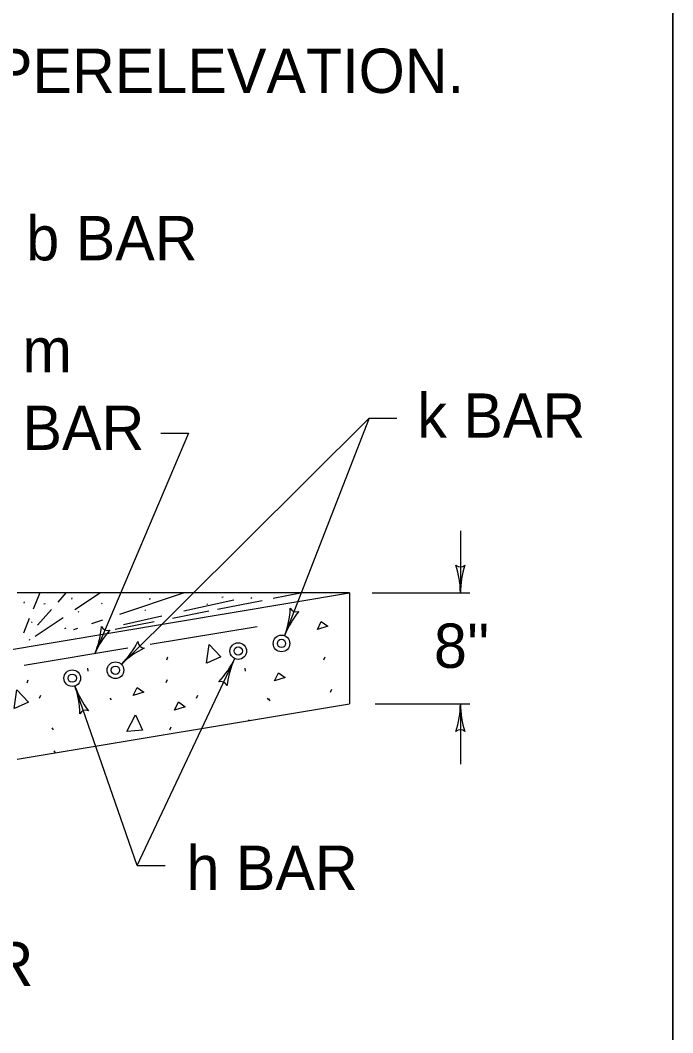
# Model space of a CAD drawing. Extents: x 1007 to 1035.5, y 1000.5 to 1021.5.
# Drawn here: x 1032.556 to 1035.5, y 1012.6 to 1017.166 of the extents above; entities that cross this region are included whole.
import ezdxf

# ---------------------------------------------------------------- set-up
doc = ezdxf.new("R2010")
doc.units = 0
for name, color, linetype in [('1', 7, 'Continuous'), ('10', 7, 'Continuous'), ('11', 7, 'Continuous'), ('15', 7, 'Continuous')]:
    doc.layers.add(name, color=color, linetype=linetype)

msp = doc.modelspace()

# ---------------------------------------------------------------- linework, layer by layer
at = {"layer": '1'}
for p, q in [((1034.1303, 1015.371), (1033.0125, 1014.2611)), ((1034.1303, 1015.371), (1033.7485, 1014.3903)), ((1034.1303, 1015.371), (1034.2553, 1015.371)), ((1033.315, 1015.3038), (1032.8928, 1014.309)), ((1033.19, 1015.3038), (1033.315, 1015.3038)), ((1034.5421, 1014.8638), (1034.5421, 1014.5831)), ((1032.1464, 1014.2672), (1034.0421, 1014.5831)), ((1034.0421, 1014.5831), (1032.5421, 1014.5831)), ((1032.6448, 1014.5831), (1032.6144, 1014.5093)), ((1032.7268, 1014.5418), (1032.7635, 1014.5831)), ((1032.9183, 1014.5831), (1032.8032, 1014.5066)), ((1033.0049, 1014.4873), (1033.2921, 1014.5831)), ((1033.4718, 1014.5636), (1033.4658, 1014.5623)), ((1033.5988, 1014.5586), (1033.6008, 1014.5644)), ((1033.6971, 1014.5589), (1033.8207, 1014.5831)), ((1034.0421, 1014.5831), (1034.0421, 1014.0831)), ((1034.1437, 1014.5831), (1034.5838, 1014.5831)), ((1032.5735, 1014.5373), (1032.5755, 1014.5432)), ((1032.6694, 1014.5338), (1032.6634, 1014.5325)), ((1032.789, 1014.5549), (1032.7909, 1014.5608)), ((1032.9256, 1014.534), (1032.9227, 1014.5369)), ((1033.1412, 1014.5532), (1033.1431, 1014.5589)), ((1033.52, 1014.5507), (1033.2936, 1014.5003)), ((1033.4005, 1014.5318), (1033.3976, 1014.5348)), ((1033.4463, 1014.5099), (1033.6483, 1014.5494)), ((1032.7504, 1014.4715), (1032.6238, 1014.3874)), ((1032.6344, 1014.4373), (1032.6973, 1014.5084)), ((1032.82, 1014.4969), (1032.8171, 1014.4998)), ((1033.1949, 1014.4783), (1033.0222, 1014.4399)), ((1033.1207, 1014.5036), (1033.1178, 1014.5065)), ((1033.2434, 1014.4702), (1033.4071, 1014.5023)), ((1032.5973, 1014.4675), (1032.5705, 1014.4023)), ((1032.61, 1014.4503), (1032.6071, 1014.4533)), ((1032.8794, 1014.4456), (1032.9293, 1014.4622)), ((1032.9838, 1014.4194), (1033.1602, 1014.4539)), ((1033.625, 1014.4311), (1033.1426, 1014.3507)), ((1032.7617, 1014.4242), (1032.7558, 1014.4213)), ((1032.7978, 1014.4183), (1032.8159, 1014.4243)), ((1033.0413, 1014.3338), (1032.574, 1014.2559)), ((1032.5976, 1014.3696), (1032.5995, 1014.3754)), ((1033.2169, 1014.2811), (1033.2228, 1014.2944)), ((1033.9259, 1014.2811), (1033.9318, 1014.2944)), ((1032.8598, 1014.2439), (1032.8613, 1014.2306)), ((1033.0845, 1013.3547), (1033.5238, 1014.2873)), ((1033.5688, 1014.2439), (1033.5703, 1014.2306)), ((1032.5868, 1014.1773), (1032.5927, 1014.1907)), ((1033.0845, 1013.3547), (1032.8033, 1014.1635)), ((1033.2144, 1014.1798), (1033.2204, 1014.1932)), ((1032.6427, 1014.1094), (1032.6486, 1014.1228)), ((1032.9608, 1014.1094), (1032.9668, 1014.1005)), ((1033.3516, 1014.1094), (1033.3575, 1014.1228)), ((1033.6698, 1014.1094), (1033.6758, 1014.1005)), ((1033.6758, 1014.1061), (1033.6817, 1014.0972)), ((1033.9556, 1014.1363), (1033.9615, 1014.1496)), ((1032.5421, 1013.8331), (1034.0421, 1014.0831)), ((1034.1578, 1014.0831), (1034.5838, 1014.0831)), ((1034.5421, 1014.0831), (1034.5421, 1013.8113)), ((1032.6995, 1013.9755), (1032.7054, 1013.9666)), ((1033.2318, 1013.9657), (1033.2377, 1013.979)), ((1033.5858, 1014.007), (1033.5884, 1014.013)), ((1032.7078, 1013.8709), (1032.7137, 1013.8621)), ((1033.0845, 1013.3547), (1033.2095, 1013.3547))]:
    msp.add_line(p, q, dxfattribs=at)
for points in [[(1033.8966, 1014.418), (1033.9143, 1014.455), (1033.9439, 1014.4328), (1033.8966, 1014.418)], [(1033.397, 1014.2658), (1033.4088, 1014.3504), (1033.4618, 1014.2957), (1033.3984, 1014.2663)], [(1033.7039, 1014.1864), (1033.7217, 1014.2234), (1033.7513, 1014.2012), (1033.7039, 1014.1864)], [(1033.0659, 1014.1204), (1033.0837, 1014.1574), (1033.1133, 1014.1352), (1033.0659, 1014.1204)], [(1032.5293, 1014.0614), (1032.541, 1014.1461), (1032.594, 1014.0913), (1032.5307, 1014.0619)], [(1033.2524, 1014.0548), (1033.2702, 1014.0918), (1033.2998, 1014.0695), (1033.2524, 1014.0548)], [(1033.0369, 1013.9588), (1033.0769, 1014.0342), (1033.108, 1013.9647), (1033.0384, 1013.9588)]]:
    msp.add_lwpolyline(points, dxfattribs=at)
for radius in [0.0375, 0.0188]:
    msp.add_circle((1032.9859, 1014.2347), radius, dxfattribs=at)
at = {"layer": '10'}
msp.add_line((1035.5, 1021.5), (1035.5, 1000.5), dxfattribs=at)
at = {"layer": '11'}
msp.add_lwpolyline([(1007, 1000.5), (1035.5, 1000.5), (1035.5, 1021.5), (1007, 1021.5)], close=True, dxfattribs=at)
for centre, radius, start, end in [((1034.5421, 1014.7317), 0.0313, 228.7746, 310.8913), ((1034.1511, 1014.5831), 0.3909, 0, 18.6688), ((1034.933, 1014.5831), 0.3909, 161.3472, 179.9939), ((1034.1511, 1014.5831), 0.3909, 359.9878, 0), ((1033.3842, 1014.5322), 0.3909, 338.7273, 357.3961), ((1034.1128, 1014.2485), 0.3909, 140.0745, 158.7212), ((1033.8025, 1014.5289), 0.0313, 207.5019, 289.6186), ((1032.5329, 1014.4618), 0.3909, 336.9997, 355.6685), ((1032.9509, 1014.4458), 0.0313, 205.7743, 287.891), ((1033.2526, 1014.1562), 0.3909, 138.3468, 156.9936), ((1033.3842, 1014.5322), 0.3909, 338.7151, 338.7273), ((1032.737, 1014.5385), 0.3909, 314.8009, 333.4697), ((1033.288, 1013.9837), 0.3909, 116.1481, 134.7948), ((1033.118, 1014.3658), 0.0313, 183.5755, 265.6922), ((1032.5329, 1014.4618), 0.3909, 336.9875, 336.9997), ((1032.737, 1014.5385), 0.3909, 314.7887, 314.8009), ((1033.1702, 1014.4538), 0.3909, 316.1242, 334.771), ((1033.8775, 1014.1207), 0.3909, 154.7771, 173.4459), ((1033.8775, 1014.1207), 0.3909, 154.7649, 154.7771), ((1033.1725, 1014.2919), 0.3909, 199.1613, 199.1735), ((1033.1725, 1014.2919), 0.3909, 199.1735, 217.8423), ((1032.434, 1014.0351), 0.3909, 0.5206, 19.1674), ((1033.4604, 1014.1528), 0.0313, 23.5517, 105.6684), ((1034.1511, 1014.0831), 0.3909, 341.3472, 359.9939), ((1034.933, 1014.0831), 0.3909, 179.9878, 180), ((1034.933, 1014.0831), 0.3909, 180, 198.6688), ((1032.852, 1014.0231), 0.0313, 67.9481, 150.0648), ((1034.542, 1013.9344), 0.0313, 48.7746, 130.8913)]:
    msp.add_arc(centre, radius, start, end, dxfattribs=at)
at = {"layer": '15'}
for centre, radius in [((1033.7349, 1014.3554), 0.0375), ((1033.5398, 1014.3212), 0.0375), ((1033.5398, 1014.3212), 0.0187), ((1033.7349, 1014.3554), 0.0187), ((1032.7909, 1014.1989), 0.0375), ((1032.7909, 1014.1989), 0.0187)]:
    msp.add_circle(centre, radius, dxfattribs=at)

# ---------------------------------------------------------------- texts
at = {"layer": '1'}
for s, p in [('SUPERELEVATION.', (1032.0616, 1016.8379)), ('b BAR', (1032.5835, 1016.0831)), ('m', (1032.5663, 1015.5778)), ('k BAR', (1034.3473, 1015.283)), ('BAR', (1032.5663, 1015.2278)), ("8''", (1034.4225, 1014.2453)), ('h BAR', (1033.306, 1013.2436)), ('d BAR', (1031.8425, 1012.811))]:
    msp.add_text(s, height=0.2, dxfattribs=at).set_placement(p)

doc.saveas('drawing.dxf')
